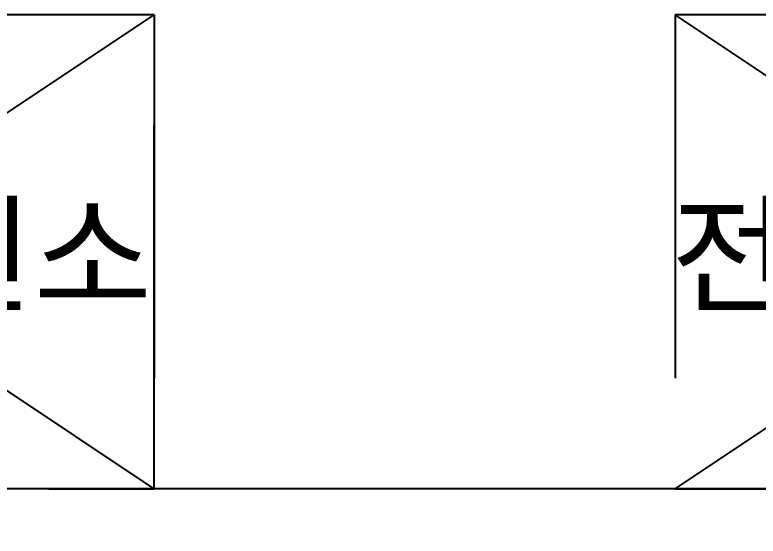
# Model space of a CAD drawing. Header units: millimetres. Extents: x -27104 to 125781, y -3376 to 46996.
# Drawn here: x 55938.65 to 55969.34, y 18819.46 to 18840.98 of the extents above; entities that cross this region are included whole.
import ezdxf
from ezdxf.enums import TextEntityAlignment as Align

# ---------------------------------------------------------------- set-up
doc = ezdxf.new("R2010")
doc.units = ezdxf.units.MM
doc.header["$LTSCALE"] = 100
doc.header["$MEASUREMENT"] = 0
doc.linetypes.add('-HID', pattern=[2.5, 1.5, -1])
doc.layers.get('0').update_dxf_attribs({"linetype": 'CONTINUOUS'})
doc.layers.add('ELE9', color=9, linetype='CONTINUOUS')
doc.styles.add('나눔바른고딕', font='NanumBarunGothic.ttf')

# ---------------------------------------------------------------- blocks, each defined once
blk = doc.blocks.new('ggtyu')
at = {"layer": 'ELE9', "color": 253, "linetype": '-HID', "ltscale": 0.1}
for points in [[(55725.59, 18985.215), (55754.936, 18985.215), (55754.936, 19004.778), (55725.59, 19004.778), (55725.59, 18985.215), (55754.936, 19004.778), (55754.936, 18985.215), (55725.59, 19004.778)], [(55776.456, 18985.215), (55805.802, 18985.215), (55805.802, 19004.778), (55776.456, 19004.778), (55776.456, 18985.215), (55805.802, 19004.778), (55805.802, 18985.215), (55776.456, 19004.778)]]:
    blk.add_lwpolyline(points, dxfattribs=at)
at = {"layer": 'ELE9', "color": 253, "ltscale": 0.1}
blk.add_lwpolyline([(55857.595, 18883.483), (55820.475, 18883.483), (55820.475, 18985.215), (55609.186, 18985.215), (55609.186, 18883.483), (55566.145, 18883.483), (55566.145, 18985.215), (55300.078, 18985.215)], dxfattribs=at)
at = {"layer": 'ELE9', "color": 253, "style": '나눔바른고딕'}
for p in [(55740.133, 18994.908), (55790.999, 18994.908)]:
    blk.add_text('전기차충전소', height=3.9128, dxfattribs=at).set_placement(p, align=Align.MIDDLE)

msp = doc.modelspace()

# ---------------------------------------------------------------- block references
msp.add_blockref('ggtyu', (189.458, -163.799))

doc.saveas('drawing.dxf')
